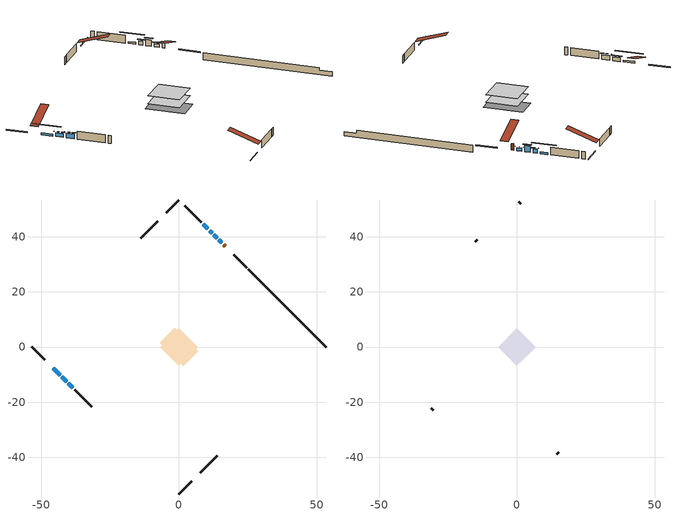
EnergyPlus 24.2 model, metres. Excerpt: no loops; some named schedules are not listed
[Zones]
conditioned space
 floor outside (Floor1 construction): -0.75,0 0,0.75 0.75,0 0,-0.75 z1.16
 floor adiabatic (AdiabaticFloorConstruction): -6.89,0 0,6.89 6.89,0 0,-6.89 z1.16
 floor foundation (Slab1 construction): -7.04,1.63 -1.63,7.04 7.04,-1.63 1.63,-7.04 z-1.03
 wall outside (RimJoist1 construction): 0,-53.3 4.64,-48.66 / -53.3,0 -48.66,-4.64 / 0,53.3 -4.64,48.66 / 24.5,28.81 19.85,33.45 z1.16:1.46
 wall outside (AdiabaticWallConstruction 1): 16.77,36.53 16.2,37.1 z1.16:3.19
 wall outside (AdiabaticWallConstruction): 15.54,37.76 14.46,38.84 z1.16:2.08; -45.58,-7.73 -43.1,-10.2 / 10.46,42.84 8.81,44.49 z1.16:1.77; 13.81,39.5 12.64,40.66 z1.16:3.14; 11.98,41.32 11.12,42.18 z1.16:2.38; -42.44,-10.86 -40.79,-12.51 z1.16:2.33; -40.14,-13.17 -38.45,-14.86 z1.16:2.58
 wall outside (Wall1 construction): 7.73,-45.58 13.84,-39.47 / -37.79,-15.51 -31.68,-21.62 / -7.73,45.58 -13.84,39.47 / 8.15,45.15 2.05,51.26 z1.16:3.6
 wall foundation (FoundationWall1 construction): 25.15,28.15,-1.03 25.15,28.15,1.16 50.49,2.81,1.16 50.49,2.81,0.27 53.3,0,0.27 53.3,0,-1.03
 window (WindowConstruction): 15.54,37.76 14.46,38.84 z1.16:2.07
 window (WindowConstruction 6): -45.58,-7.73 -43.1,-10.2 z1.16:1.77
 window (WindowConstruction 1): 13.81,39.5 12.64,40.66 z1.16:3.14
 window (WindowConstruction 2): 11.98,41.32 11.12,42.18 z1.16:2.38
 window (WindowConstruction 3): -42.44,-10.86 -40.79,-12.51 z1.16:2.33
 window (WindowConstruction 4): -40.13,-13.17 -38.45,-14.86 z1.16:2.58
 window (WindowConstruction 5): 10.46,42.84 8.81,44.49 z1.16:1.77
 door (Door): 16.77,36.53 16.2,37.1 z1.16:3.19
 ceiling adiabatic (AdiabaticFloorConstruction): 0,-6.89 6.89,0 0,6.89 -6.89,0 z1.16
attic - vented
 floor to conditioned space (Floor2 construction Reversed): -6.89,0 0,6.89 6.89,0 0,-6.89 z3.6
 wall outside (Wall2 construction): 14.49,-38.81 15.22,-38.08 / -31.02,-22.28 -30.29,-23.01 / -14.49,38.81 -15.22,38.08 / 1.39,51.91 0.66,52.65 z1.16:3.6
 roof outside (Roof1 construction): 7.07,-46.23,3.6 0.36,-39.53,6.76 -1.41,-41.29,6.76 5.3,-48,3.6; -46.23,-7.07,3.6 -39.53,-0.36,6.76 -41.29,1.41,6.76 -48,-5.3,3.6; -7.07,46.23,3.6 -0.36,39.53,6.76 1.41,41.29,6.76 -5.3,48,3.6; 17.43,35.87,3.6 10.72,29.17,6.76 12.49,27.4,6.76 19.2,34.11,3.6
shading: 14.12,39.19 15.89,37.41 16.1,37.63 14.33,39.4 z2.57; -41.25,-12.06 -47.43,-5.87 -47.64,-6.08 -41.46,-12.27 z4.39; 12.29,41.01 14.15,39.15 14.36,39.36 12.5,41.22 z3.63; 10.77,42.53 12.33,40.97 12.54,41.18 10.98,42.74 z2.87; -40.44,-12.86 -42.79,-10.51 -43,-10.72 -40.66,-13.07 z2.82; -38.1,-15.2 -40.48,-12.82 -40.69,-13.03 -38.31,-15.41 z3.07; 6.94,46.36 12.34,40.97 12.55,41.18 7.15,46.57 z4.42
[Building]
Building 1: Terrain=Suburbs
[Site:Location]
Montreal Intl AP_QC: Latitude {deg}=45.47; Longitude {deg}=-73.74; Time Zone {hr}=-5; Elevation {m}=36; Keep Site Location Information=Yes
[Site:GroundTemperature:Shallow]
2.07863, -0.316383, -0.508184, 0.628371, 5.19101, 9.73239, 13.6695, 16.1636, 16.3755, 14.347, 10.5102, 6.10817
[Site:WaterMainsTemperature]
Calculation Method=Schedule; Temperature Schedule=mains temperature schedule
[Material] Roughness=Rough; Thermal Absorptance=0.9
Name | Thickness {m} | Conductivity {W/m-K} | Density {kg/m3} | Specific Heat {J/kg-K} | Solar Absorptance | Visible Absorptance
asphalt or fiberglass shingles | 0.00635 | 0.162714 | 1121.4 | 1465.45 | 0.4 | 0.4
ceiling loosefill ins | 0.254 | 0.0480833 | 16.02 | 1046.75 | 0.7 | 0.7
ceiling stud and cavity | 0.1397 | 0.30514 | 65.682 | 1177.47 | 0.7 | 0.7
concrete 4.0 in. | 0.1016 | 1.803125 | 2242.8 | 837.4 | 0.7 | 0.7
concrete 8.0 in. | 0.2032 | 1.803125 | 2242.8 | 837.4 | 0.7 | 0.7
door material | 0.04445 | 0.053851 | 512.64 | 1214.23 | 0.7 | 0.7
exterior vertical ins | 0.0436689 | 0.029427 | 32.04 | 1214.23 | 0.7 | 0.7
floor covering | 0.0127 | 0.0433444 | 54.468 | 1339.84 | 0.6 | 0.6
floor rigid ins; rim joist rigid ins | 0.051816 | 0.029427 | 32.04 | 1214.23 | 0.7 | 0.7
floor rigid ins 1; wall rigid ins | 0.512978 | 0.029427 | 32.04 | 1214.23 | 0.7 | 0.7
floor stud and cavity | 0.1397 | 0.0852911 | 92.3553 | 1139.71 | 0.7 | 0.7
floor stud and cavity 1 | 0.1397 | 1.75129 | 37.0049 | 1207.88 | 0.7 | 0.7
furniture material conditioned space 1 | 0.1524 | 0.115458 | 640.8 | 1214.23 | 0.6 | 0.6
gypsum board | 0.0127 | 0.160291 | 801 | 837.4 | 0.6 | 0.6
gypsum board 1 | 0.0127 | 0.160291 | 801 | 837.4 | 0.7 | 0.7
osb sheathing 0.5 in. | 0.0127 | 0.115458 | 512.64 | 1214.23 | 0.7 | 0.7
osb sheathing 0.75 in. | 0.01905 | 0.115458 | 512.64 | 1214.23 | 0.7 | 0.7
osb sheathing 2.0 in. | 0.0508 | 0.115458 | 512.64 | 1214.23 | 0.7 | 0.7
rim joist stud and cavity | 0.0508 | 0.275866 | 125.044 | 1163.47 | 0.6 | 0.6
wall stud and cavity | 0.1397 | 0.0945631 | 139.0536 | 1170.24 | 0.7 | 0.7
wall stud and cavity 1 | 0.0889 | 6.1454 | 50.32683 | 1063.81 | 0.6 | 0.6
wall stud and cavity 2 | 0.0889 | 0.380278 | 52.3479 | 1209.89 | 0.7 | 0.7
wall stud and cavity 3 | 0.0889 | 0.391764 | 83.0341 | 1211.67 | 0.7 | 0.7
wood siding | 0.0254 | 0.102417 | 544.68 | 1172.36 | 0.4 | 0.4
wood siding 1 | 0.00254 | 0.102417 | 544.68 | 1172.36 | 0.4 | 0.4
wood siding 2; wood siding 3; wood siding 4 | 0.0254 | 0.102417 | 544.68 | 1172.36 | 0.7 | 0.7
[WindowMaterial:SimpleGlazingSystem]
Name | U-Factor {W/m2-K} | Solar Heat Gain Coefficient
WindowMaterial | 5.104522 | 0.63
WindowMaterial 1 | 4.29711 | 0.68
WindowMaterial 2 | 4.44815 | 0.67
WindowMaterial 3 | 4.16311 | 0.68
WindowMaterial 4 | 3.71171 | 0.71
WindowMaterial 5 | 5.076132 | 0.63
WindowMaterial 6 | 4.75703 | 0.65
[Construction]
AdiabaticFloorConstruction: floor stud and cavity 1, floor rigid ins 1, osb sheathing 0.75 in., floor covering
AdiabaticWallConstruction: wood siding 3, wall rigid ins, wall stud and cavity 2, gypsum board
AdiabaticWallConstruction 1: wood siding 4, wall rigid ins, wall stud and cavity 2, gypsum board
Door: door material
Floor1 construction: floor stud and cavity, floor rigid ins, osb sheathing 0.75 in., floor covering
Floor2 construction Reversed: gypsum board, ceiling stud and cavity, ceiling loosefill ins
FoundationWall1 construction: concrete 8.0 in., gypsum board 1
furniture construction conditioned space 1: furniture material conditioned space 1
PartitionWallConstruction: gypsum board, wall stud and cavity 3, gypsum board
RimJoist1 construction: wood siding 2, rim joist rigid ins, osb sheathing 2.0 in., rim joist stud and cavity
Roof1 construction: asphalt or fiberglass shingles
Slab1 construction: concrete 4.0 in.
Wall1 construction: wood siding, osb sheathing 0.5 in., wall stud and cavity, gypsum board
Wall2 construction: wood siding 1, wall stud and cavity 1
WindowConstruction: WindowMaterial
WindowConstruction 1: WindowMaterial 1
WindowConstruction 2: WindowMaterial 2
WindowConstruction 3: WindowMaterial 3
WindowConstruction 4: WindowMaterial 4
WindowConstruction 5: WindowMaterial 5
WindowConstruction 6: WindowMaterial 6
[Zone] Multiplier=1; Part of Total Floor Area=Yes
Name | Volume {m3}
attic - vented | 48.6861
conditioned space | 435.9
[Space]
Name | Zone | Volume {m3}
attic - vented 1 | attic - vented | 48.6861
conditioned space 1 | conditioned space | 435.9
[ZoneInfiltration:EffectiveLeakageArea]
infil attic - vented 1: Zone or Space=attic - vented 1; Schedule=Always On Discrete; Effective Air Leakage Area {cm2}=3794; Stack Coefficient=0.00038944; Wind Coefficient=1.33334e-05
[ZoneMixing]
whole house fan mix: Zone or Space=attic - vented; Schedule=Always On Continuous; Design Flow Rate Calculation Method=Flow/Zone; Design Flow Rate {m3/s}=0; Source Zone or Space=conditioned space
[SurfaceProperty:ExposedFoundationPerimeter]
Slab1: Exposed Perimeter Calculation Method=TotalExposedPerimeter; Total Exposed Perimeter {m}=39.808
[InternalMass] Zone or ZoneList=conditioned space; Space or SpaceList=conditioned space 1
Name | Construction | Surface Area {m2}
furniture mass conditioned space 1 | furniture construction conditioned space 1 | 75.9003
partition wall mass | PartitionWallConstruction | 189.751
[Lights]
interior lighting: Zone or ZoneList or Space or SpaceList=conditioned space 1; Schedule=interior lighting schedule; Design Level Calculation Method=LightingLevel; Lighting Level {W}=343.2; Return Air Fraction=0; Fraction Radiant=0.6; Fraction Visible=0.2; Fraction Replaceable=1
[People]
occupants: Zone or ZoneList or Space or SpaceList=conditioned space 1; Number of People Schedule=occupants schedule; Number of People Calculation Method=People; Number of People=3; Fraction Radiant=0.314171; Sensible Heat Fraction=0.56303; Activity Level Schedule=occupants activity schedule; Carbon Dioxide Generation Rate {m3/s-W}=0; Enable ASHRAE 55 Comfort Warnings=No; Mean Radiant Temperature Calculation Type=EnclosureAveraged
[ElectricEquipment] Zone or ZoneList or Space or SpaceList=conditioned space 1; Design Level Calculation Method=EquipmentLevel
Name | Schedule | Design Level {W} | Fraction Latent | Fraction Radiant | Fraction Lost
clothes dryer | clothes dryer schedule | 140.772 | 0.015 | 0.081 | 0.85
clothes washer | clothes washer schedule | 32.1985 | 0.03 | 0.162 | 0.7
cooking range | cooking range schedule | 215.147 | 0.08 | 0.432 | 0.2
dishwasher | dishwasher schedule | 66.8632 | 0.3 | 0.18 | 0.4
fridge | fridge schedule | 72.9452 | 0 | 0.6 | 0
mech vent bath fan 0 | mech vent bath fan 0 schedule | 50.2 | 0 | 0 | 1
mech vent house fan | mech vent house fan schedule | 0 | 0 | 0 | 1
mech vent house fan cfis | mech vent house fan cfis schedule | 0 | 0 | 0 | 0
mech vent range fan 0 | mech vent range fan 0 schedule | 57 | 0 | 0 | 1
misc plug loads | misc plug loads schedule | 494.7 | 0.045 | 0.513 | 0.1
whole house fan | Always On Discrete | 0 | 0 | 0 | 1
[OtherEquipment] Zone or ZoneList or Space or SpaceList=conditioned space 1; Design Level Calculation Method=EquipmentLevel
Name | Fuel Type | Schedule | Design Level {W} | Fraction Latent | Fraction Radiant | Fraction Lost
clothes dryer 1 | Electricity | clothes dryer schedule | 0 | 0.015 | 0.081 | 0.85
cooking range 1 | Electricity | cooking range schedule | 0 | 0.08 | 0.432 | 0.2
general water use latent | None | general water use schedule | 62.594 | 1 | 0 | 0
general water use sensible | None | general water use schedule | -61.6891 | 0 | 0.6 | 0
mech vent house fan latent load | None | Always On Discrete | 0 | 1 | 0 | 0
mech vent house fan sensible load | None | Always On Discrete | 0 | 0 | 0 | 0
water heater energy adjustment1 | Electricity | Always On Discrete | 0.01 | 0 | 0 | 1
[ZoneInfiltration:DesignFlowRate] Zone or ZoneList or Space or SpaceList=conditioned space 1; Schedule=Always On Discrete; Design Flow Rate Calculation Method=Flow/Zone; Design Flow Rate {m3/s}=0
infil flow; natural vent flow; whole house fan flow
[AvailabilityManager:Scheduled]
air source heat pump airloop Availability Manager: Schedule=Always On Discrete
[Foundation:Kiva]
Foundation Kiva 1: Initial Indoor Air Temperature {C}=18; Wall Height Above Grade {m}=1.15998; Wall Depth Below Slab {m}=0.2032; Custom Block Material Name 1=exterior vertical ins; Custom Block Depth 1 {m}=2.189988; Custom Block X Position 1 {m}=0.2159; Custom Block Z Position 1 {m}=0
[Foundation:Kiva:Settings]
Soil Conductivity {W/m-K}=0.849921; Soil Density {kg/m3}=1842.3; Soil Specific Heat {J/kg-K}=418.7; Ground Solar Absorptivity=0.9; Ground Thermal Absorptivity=0.9; Ground Surface Roughness {m}=0.03; Far-Field Width {m}=40; Deep-Ground Boundary Condition=ZeroFlux; Deep-Ground Depth {m}=40; Minimum Cell Dimension {m}=0.2; Maximum Cell Growth Coefficient=3; Simulation Timestep=Timestep
[Exterior:Lights]
exterior lighting: Schedule=exterior lighting schedule; Design Level {W}=75.6
[EnergyManagementSystem:GlobalVariable]
air_source_heat_pump_airloop_Fan_RTF
infil_program_Qfan
infil_program_Qinf
natural_vent_program_Qnv
natural_vent_program_Qwhf
[EnergyManagementSystem:Sensor]
Name | Output:Variable or Output:Meter Index Key | Output:Variable or Output:Meter
airflow_gain | infil flow | Infiltration Sensible Heat Gain Energy
airflow_gain_1 | natural vent flow | Infiltration Sensible Heat Gain Energy
airflow_gain_2 | whole house fan flow | Infiltration Sensible Heat Gain Energy
airflow_loss | infil flow | Infiltration Sensible Heat Loss Energy
airflow_loss_1 | natural vent flow | Infiltration Sensible Heat Loss Energy
airflow_loss_2 | whole house fan flow | Infiltration Sensible Heat Loss Energy
clg_load_cond |  | Cooling:EnergyTransfer:Zone:CONDITIONED SPACE
clg_sp_s; clg_sp_s_1 | cooling setpoint | Schedule Value
clothes_dryer_exhaust_0_sch_s | clothes dryer exhaust 0 schedule | Schedule Value
cool_season | cooling season schedule | Schedule Value
htg_load_cond |  | Heating:EnergyTransfer:Zone:CONDITIONED SPACE
htg_sp_s; htg_sp_s_1 | heating setpoint | Schedule Value
ig_ee_conv | clothes dryer | Electric Equipment Convective Heating Energy
ig_ee_conv_2 | cooking range | Electric Equipment Convective Heating Energy
ig_ee_conv_4 | fridge | Electric Equipment Convective Heating Energy
ig_ee_conv_5 | misc plug loads | Electric Equipment Convective Heating Energy
ig_ee_conv_6 | whole house fan | Electric Equipment Convective Heating Energy
ig_ee_rad | clothes dryer | Electric Equipment Radiant Heating Energy
ig_ee_rad_2 | cooking range | Electric Equipment Radiant Heating Energy
ig_ee_rad_4 | fridge | Electric Equipment Radiant Heating Energy
ig_ee_rad_5 | misc plug loads | Electric Equipment Radiant Heating Energy
ig_ee_rad_6 | whole house fan | Electric Equipment Radiant Heating Energy
ig_lgt_conv | interior lighting | Lights Convective Heating Energy
ig_lgt_rad | interior lighting | Lights Radiant Heating Energy
ig_lgt_vis | interior lighting | Lights Visible Radiation Heating Energy
ig_oe_conv | clothes dryer 1 | Other Equipment Convective Heating Energy
ig_oe_conv_1 | cooking range 1 | Other Equipment Convective Heating Energy
ig_oe_conv_2 | general water use latent | Other Equipment Convective Heating Energy
ig_oe_conv_3 | general water use sensible | Other Equipment Convective Heating Energy
ig_oe_conv_4 | water heater energy adjustment1 | Other Equipment Convective Heating Energy
ig_oe_rad | clothes dryer 1 | Other Equipment Radiant Heating Energy
ig_oe_rad_1 | cooking range 1 | Other Equipment Radiant Heating Energy
ig_oe_rad_2 | general water use latent | Other Equipment Radiant Heating Energy
ig_oe_rad_3 | general water use sensible | Other Equipment Radiant Heating Energy
ig_oe_rad_4 | water heater energy adjustment1 | Other Equipment Radiant Heating Energy
ig_ppl_conv | occupants | People Convective Heating Energy
ig_ppl_rad | occupants | People Radiant Heating Energy
im_conv | furniture mass conditioned space 1 | Surface Inside Face Convection Heat Gain Energy
im_conv_1 | partition wall mass | Surface Inside Face Convection Heat Gain Energy
im_ig | furniture mass conditioned space 1 | Surface Inside Face Internal Gains Radiation Heat Gain Energy
im_ig_1 | partition wall mass | Surface Inside Face Internal Gains Radiation Heat Gain Energy
im_lgt | furniture mass conditioned space 1 | Surface Inside Face Lights Radiation Heat Gain Energy
im_lgt_1 | partition wall mass | Surface Inside Face Lights Radiation Heat Gain Energy
im_sol | furniture mass conditioned space 1 | Surface Inside Face Solar Radiation Heat Gain Energy
im_sol_1 | partition wall mass | Surface Inside Face Solar Radiation Heat Gain Energy
im_surf | furniture mass conditioned space 1 | Surface Inside Face Net Surface Thermal Radiation Heat Gain Energy
im_surf_1 | partition wall mass | Surface Inside Face Net Surface Thermal Radiation Heat Gain Energy
mech_vent_bath_fan_0_sch_s | mech vent bath fan 0 schedule | Schedule Value
mech_vent_range_fan_0_sch_s | mech vent range fan 0 schedule | Schedule Value
mv_conv | mech vent bath fan 0 | Electric Equipment Convective Heating Energy
mv_conv_1 | mech vent house fan | Electric Equipment Convective Heating Energy
mv_conv_2 | mech vent house fan cfis | Electric Equipment Convective Heating Energy
mv_conv_3 | mech vent range fan 0 | Electric Equipment Convective Heating Energy
mv_conv_4 | mech vent house fan latent load | Other Equipment Convective Heating Energy
mv_conv_5 | mech vent house fan sensible load | Other Equipment Convective Heating Energy
mv_rad | mech vent bath fan 0 | Electric Equipment Radiant Heating Energy
mv_rad_1 | mech vent house fan | Electric Equipment Radiant Heating Energy
mv_rad_2 | mech vent house fan cfis | Electric Equipment Radiant Heating Energy
mv_rad_3 | mech vent range fan 0 | Electric Equipment Radiant Heating Energy
mv_rad_4 | mech vent house fan latent load | Other Equipment Radiant Heating Energy
mv_rad_5 | mech vent house fan sensible load | Other Equipment Radiant Heating Energy
natural_vent_s | natural vent schedule | Schedule Value
out_pb_s |  | Site Outdoor Air Barometric Pressure
out_wt_s |  | Site Outdoor Air Humidity Ratio
site_vw_s |  | Site Wind Speed
ss_back_out | Window1 | Surface Window Shortwave from Zone Back Out Window Heat Transfer Rate
ss_back_out_1 | Window10 | Surface Window Shortwave from Zone Back Out Window Heat Transfer Rate
ss_back_out_2 | Window3 | Surface Window Shortwave from Zone Back Out Window Heat Transfer Rate
ss_back_out_3 | Window4 | Surface Window Shortwave from Zone Back Out Window Heat Transfer Rate
ss_back_out_4 | Window5 | Surface Window Shortwave from Zone Back Out Window Heat Transfer Rate
ss_back_out_5 | Window7 | Surface Window Shortwave from Zone Back Out Window Heat Transfer Rate
ss_back_out_6 | Window8 | Surface Window Shortwave from Zone Back Out Window Heat Transfer Rate
ss_conv | Door1 | Surface Inside Face Convection Heat Gain Energy
ss_conv_1 | Window1 | Surface Inside Face Convection Heat Gain Energy
ss_conv_2 | Window10 | Surface Inside Face Convection Heat Gain Energy
ss_conv_3 | Window3 | Surface Inside Face Convection Heat Gain Energy
ss_conv_4 | Window4 | Surface Inside Face Convection Heat Gain Energy
ss_conv_5 | Window5 | Surface Inside Face Convection Heat Gain Energy
ss_conv_6 | Window7 | Surface Inside Face Convection Heat Gain Energy
ss_conv_7 | Window8 | Surface Inside Face Convection Heat Gain Energy
ss_ig | Door1 | Surface Inside Face Internal Gains Radiation Heat Gain Energy
ss_ig_1 | Window1 | Surface Inside Face Internal Gains Radiation Heat Gain Energy
ss_ig_2 | Window10 | Surface Inside Face Internal Gains Radiation Heat Gain Energy
ss_ig_3 | Window3 | Surface Inside Face Internal Gains Radiation Heat Gain Energy
ss_ig_4 | Window4 | Surface Inside Face Internal Gains Radiation Heat Gain Energy
ss_ig_5 | Window5 | Surface Inside Face Internal Gains Radiation Heat Gain Energy
ss_ig_6 | Window7 | Surface Inside Face Internal Gains Radiation Heat Gain Energy
ss_ig_7 | Window8 | Surface Inside Face Internal Gains Radiation Heat Gain Energy
ss_lgt | Door1 | Surface Inside Face Lights Radiation Heat Gain Energy
ss_sol | Door1 | Surface Inside Face Solar Radiation Heat Gain Energy
ss_surf | Door1 | Surface Inside Face Net Surface Thermal Radiation Heat Gain Energy
ss_surf_1 | Window1 | Surface Inside Face Net Surface Thermal Radiation Heat Gain Energy
ss_surf_2 | Window10 | Surface Inside Face Net Surface Thermal Radiation Heat Gain Energy
ss_surf_3 | Window3 | Surface Inside Face Net Surface Thermal Radiation Heat Gain Energy
ss_surf_4 | Window4 | Surface Inside Face Net Surface Thermal Radiation Heat Gain Energy
ss_surf_5 | Window5 | Surface Inside Face Net Surface Thermal Radiation Heat Gain Energy
ss_surf_6 | Window7 | Surface Inside Face Net Surface Thermal Radiation Heat Gain Energy
ss_surf_7 | Window8 | Surface Inside Face Net Surface Thermal Radiation Heat Gain Energy
ss_trans_in | Window1 | Surface Window Transmitted Solar Radiation Rate
ss_trans_in_1 | Window10 | Surface Window Transmitted Solar Radiation Rate
ss_trans_in_2 | Window3 | Surface Window Transmitted Solar Radiation Rate
ss_trans_in_3 | Window4 | Surface Window Transmitted Solar Radiation Rate
ss_trans_in_4 | Window5 | Surface Window Transmitted Solar Radiation Rate
ss_trans_in_5 | Window7 | Surface Window Transmitted Solar Radiation Rate
ss_trans_in_6 | Window8 | Surface Window Transmitted Solar Radiation Rate
ss_trans_out | Window1 | Surface Inside Face Initial Transmitted Diffuse Transmitted Out Window Solar Radiation Rate
ss_trans_out_1 | Window10 | Surface Inside Face Initial Transmitted Diffuse Transmitted Out Window Solar Radiation Rate
ss_trans_out_2 | Window3 | Surface Inside Face Initial Transmitted Diffuse Transmitted Out Window Solar Radiation Rate
ss_trans_out_3 | Window4 | Surface Inside Face Initial Transmitted Diffuse Transmitted Out Window Solar Radiation Rate
ss_trans_out_4 | Window5 | Surface Inside Face Initial Transmitted Diffuse Transmitted Out Window Solar Radiation Rate
ss_trans_out_5 | Window7 | Surface Inside Face Initial Transmitted Diffuse Transmitted Out Window Solar Radiation Rate
ss_trans_out_6 | Window8 | Surface Inside Face Initial Transmitted Diffuse Transmitted Out Window Solar Radiation Rate
s_conv | Floor1 | Surface Inside Face Convection Heat Gain Energy
s_conv_1 | Floor2 | Surface Inside Face Convection Heat Gain Energy
s_conv_10 | Wall1:135 | Surface Inside Face Convection Heat Gain Energy
s_conv_11 | Wall1:225 | Surface Inside Face Convection Heat Gain Energy
s_conv_12 | Wall1:315 | Surface Inside Face Convection Heat Gain Energy
s_conv_13 | Wall1:45 | Surface Inside Face Convection Heat Gain Energy
s_conv_2 | FoundationWall1 | Surface Inside Face Convection Heat Gain Energy
s_conv_3 | inferred conditioned ceiling | Surface Inside Face Convection Heat Gain Energy
s_conv_4 | inferred conditioned floor | Surface Inside Face Convection Heat Gain Energy
s_conv_5 | RimJoist1:135 | Surface Inside Face Convection Heat Gain Energy
s_conv_6 | RimJoist1:225 | Surface Inside Face Convection Heat Gain Energy
s_conv_7 | RimJoist1:315 | Surface Inside Face Convection Heat Gain Energy
s_conv_8 | RimJoist1:45 | Surface Inside Face Convection Heat Gain Energy
s_conv_9 | Slab1 | Surface Inside Face Convection Heat Gain Energy
s_ig | Floor1 | Surface Inside Face Internal Gains Radiation Heat Gain Energy
s_ig_1 | Floor2 | Surface Inside Face Internal Gains Radiation Heat Gain Energy
s_ig_10 | Wall1:135 | Surface Inside Face Internal Gains Radiation Heat Gain Energy
s_ig_11 | Wall1:225 | Surface Inside Face Internal Gains Radiation Heat Gain Energy
s_ig_12 | Wall1:315 | Surface Inside Face Internal Gains Radiation Heat Gain Energy
s_ig_13 | Wall1:45 | Surface Inside Face Internal Gains Radiation Heat Gain Energy
s_ig_2 | FoundationWall1 | Surface Inside Face Internal Gains Radiation Heat Gain Energy
s_ig_3 | inferred conditioned ceiling | Surface Inside Face Internal Gains Radiation Heat Gain Energy
s_ig_4 | inferred conditioned floor | Surface Inside Face Internal Gains Radiation Heat Gain Energy
s_ig_5 | RimJoist1:135 | Surface Inside Face Internal Gains Radiation Heat Gain Energy
s_ig_6 | RimJoist1:225 | Surface Inside Face Internal Gains Radiation Heat Gain Energy
s_ig_7 | RimJoist1:315 | Surface Inside Face Internal Gains Radiation Heat Gain Energy
s_ig_8 | RimJoist1:45 | Surface Inside Face Internal Gains Radiation Heat Gain Energy
s_ig_9 | Slab1 | Surface Inside Face Internal Gains Radiation Heat Gain Energy
s_lgt | Floor1 | Surface Inside Face Lights Radiation Heat Gain Energy
s_lgt_1 | Floor2 | Surface Inside Face Lights Radiation Heat Gain Energy
s_lgt_10 | Wall1:135 | Surface Inside Face Lights Radiation Heat Gain Energy
s_lgt_11 | Wall1:225 | Surface Inside Face Lights Radiation Heat Gain Energy
s_lgt_12 | Wall1:315 | Surface Inside Face Lights Radiation Heat Gain Energy
s_lgt_13 | Wall1:45 | Surface Inside Face Lights Radiation Heat Gain Energy
s_lgt_2 | FoundationWall1 | Surface Inside Face Lights Radiation Heat Gain Energy
s_lgt_3 | inferred conditioned ceiling | Surface Inside Face Lights Radiation Heat Gain Energy
s_lgt_4 | inferred conditioned floor | Surface Inside Face Lights Radiation Heat Gain Energy
s_lgt_5 | RimJoist1:135 | Surface Inside Face Lights Radiation Heat Gain Energy
s_lgt_6 | RimJoist1:225 | Surface Inside Face Lights Radiation Heat Gain Energy
s_lgt_7 | RimJoist1:315 | Surface Inside Face Lights Radiation Heat Gain Energy
s_lgt_8 | RimJoist1:45 | Surface Inside Face Lights Radiation Heat Gain Energy
s_lgt_9 | Slab1 | Surface Inside Face Lights Radiation Heat Gain Energy
s_sol | Floor1 | Surface Inside Face Solar Radiation Heat Gain Energy
s_sol_1 | Floor2 | Surface Inside Face Solar Radiation Heat Gain Energy
s_sol_10 | Wall1:135 | Surface Inside Face Solar Radiation Heat Gain Energy
s_sol_11 | Wall1:225 | Surface Inside Face Solar Radiation Heat Gain Energy
s_sol_12 | Wall1:315 | Surface Inside Face Solar Radiation Heat Gain Energy
s_sol_13 | Wall1:45 | Surface Inside Face Solar Radiation Heat Gain Energy
s_sol_2 | FoundationWall1 | Surface Inside Face Solar Radiation Heat Gain Energy
s_sol_3 | inferred conditioned ceiling | Surface Inside Face Solar Radiation Heat Gain Energy
s_sol_4 | inferred conditioned floor | Surface Inside Face Solar Radiation Heat Gain Energy
s_sol_5 | RimJoist1:135 | Surface Inside Face Solar Radiation Heat Gain Energy
s_sol_6 | RimJoist1:225 | Surface Inside Face Solar Radiation Heat Gain Energy
s_sol_7 | RimJoist1:315 | Surface Inside Face Solar Radiation Heat Gain Energy
s_sol_8 | RimJoist1:45 | Surface Inside Face Solar Radiation Heat Gain Energy
s_sol_9 | Slab1 | Surface Inside Face Solar Radiation Heat Gain Energy
s_surf | Floor1 | Surface Inside Face Net Surface Thermal Radiation Heat Gain Energy
s_surf_1 | Floor2 | Surface Inside Face Net Surface Thermal Radiation Heat Gain Energy
s_surf_10 | Wall1:135 | Surface Inside Face Net Surface Thermal Radiation Heat Gain Energy
s_surf_11 | Wall1:225 | Surface Inside Face Net Surface Thermal Radiation Heat Gain Energy
s_surf_12 | Wall1:315 | Surface Inside Face Net Surface Thermal Radiation Heat Gain Energy
s_surf_13 | Wall1:45 | Surface Inside Face Net Surface Thermal Radiation Heat Gain Energy
